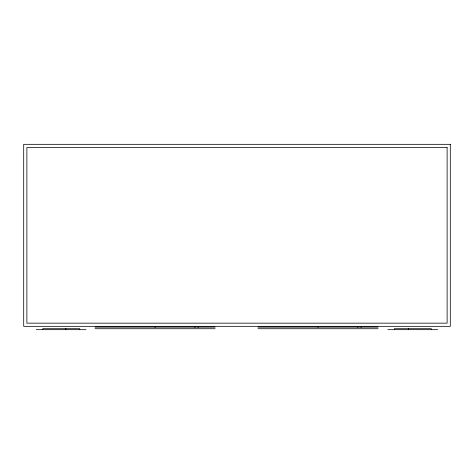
<?xml version="1.0" encoding="UTF-8"?>
<svg xmlns="http://www.w3.org/2000/svg" width="474" height="474" viewBox="0 0 474 474"><rect width="100%" height="100%" fill="white"/><g stroke="black" fill="none" stroke-linecap="round" stroke-linejoin="round"><path stroke-width="0.71" d="M95.025 327.113L215.137 327.113M257.963 327.113L378.068 327.113M95.025 328.725L215.137 328.725M257.963 328.725L378.068 328.725M36.184 329.673L86.031 329.673M387.797 329.673L437.644 329.673M431.352 329.673L431.352 328.695L394.362 328.695L394.362 329.673M408.333 328.695L408.333 329.673M361.07 327.113L361.07 327.439M357.888 327.113L357.888 327.439M318.018 327.113L318.018 327.439M198.138 327.113L198.138 327.439M194.95 327.113L194.95 327.439M155.081 327.113L155.081 327.439M79.745 329.673L79.745 328.695L42.755 328.695L42.755 329.673M65.827 328.695L65.827 329.673M450.3 144.327L23.7 144.327L23.7 326.337L450.3 326.337L450.3 144.327M447.118 147.509L26.882 147.509L26.882 323.155L447.118 323.155L447.118 147.509"/></g></svg>
